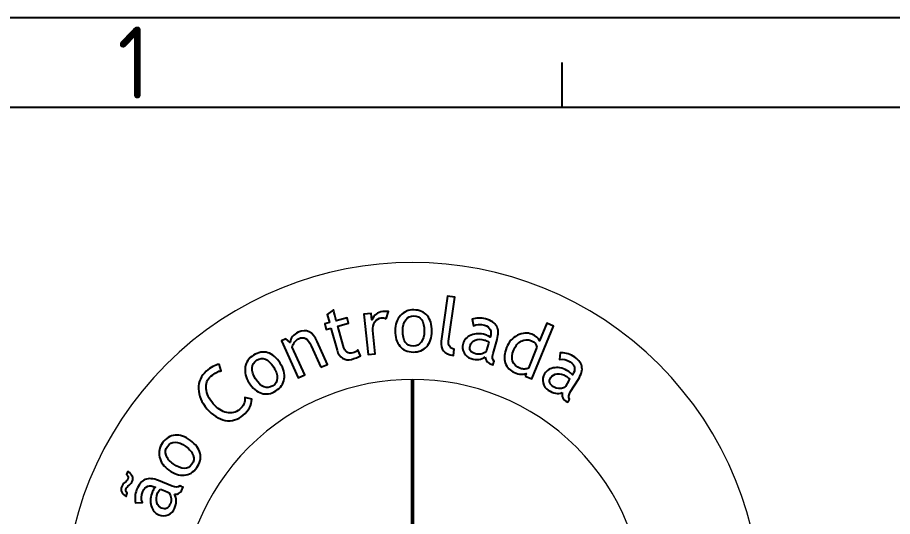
# Model space of a CAD drawing. Header units: millimetres. Extents: x 4980 to 5188, y 1170 to 1461.
# Drawn here: x 5006.4 to 5056.6, y 1432.3 to 1461 of the extents above; entities that cross this region are included whole.
import ezdxf
from ezdxf.enums import TextEntityAlignment as Align

# ---------------------------------------------------------------- set-up
doc = ezdxf.new("R2010")
doc.units = ezdxf.units.MM
doc.layers.add('Camada 1', color=7, linetype='Continuous')
doc.styles.add('ACISOTS', font='isocp.shx', dxfattribs={"height": 1})

msp = doc.modelspace()

# ---------------------------------------------------------------- linework, layer by layer
at = {"color": 135, "lineweight": 25}
for p, q in [((4980.2381, 1460.98679), (5188.2702, 1460.98679)), ((5037.6798, 1455.81186), (5037.6798, 1458.39932))]:
    msp.add_line(p, q, dxfattribs=at)
msp.add_line((5183.09528, 1455.81186), (4999.90283, 1455.81186))
at = {"layer": 'Camada 1', "lineweight": 20}
for points in [[(5014.96034, 1441.06709), (5022.77083, 1448.87758), (5035.43412, 1448.87758), (5043.24461, 1441.06709), (5043.24461, 1441.06709), (5051.0551, 1433.2566), (5051.0551, 1420.5933), (5043.24461, 1412.78282), (5043.24461, 1412.78282), (5035.43412, 1404.97233), (5022.77083, 1404.97233), (5014.96034, 1412.78282), (5014.96034, 1412.78282), (5007.14985, 1420.5933), (5007.14985, 1433.2566), (5014.96034, 1441.06709)], [(5019.70573, 1436.32169), (5024.8954, 1441.51136), (5033.30955, 1441.51136), (5038.49922, 1436.32169), (5038.49922, 1436.32169), (5043.68889, 1431.13202), (5043.68889, 1422.71788), (5038.49922, 1417.52821), (5038.49922, 1417.52821), (5033.30955, 1412.33854), (5024.8954, 1412.33854), (5019.70573, 1417.52821), (5019.70573, 1417.52821), (5014.51607, 1422.71788), (5014.51607, 1431.13202), (5019.70573, 1436.32169)]]:
    msp.add_open_spline(points, degree=3, knots=[0, 0, 0, 0, 0.2, 0.2, 0.2, 0.2, 0.4, 0.4, 0.4, 0.4, 0.6, 0.6, 0.6, 0.6, 1, 1, 1, 1], dxfattribs=at)
at = {"layer": 'Camada 1'}
for points, knots in [([(5030.74678, 1442.3997), (5030.74678, 1442.3997), (5031.11122, 1444.99874), (5031.11122, 1444.99874), (5031.11122, 1444.99874), (5031.11122, 1444.99874), (5031.52135, 1444.94118), (5031.52135, 1444.94118), (5031.52135, 1444.94118), (5031.52135, 1444.94118), (5031.16652, 1442.4113), (5031.16652, 1442.4113), (5031.16652, 1442.4113), (5031.14927, 1442.28784), (5031.17098, 1442.1858), (5031.2315, 1442.10462), (5031.2315, 1442.10462), (5031.29281, 1442.02338), (5031.38042, 1441.97508), (5031.49441, 1441.9591), (5031.49441, 1441.9591), (5031.49441, 1441.9591), (5031.44307, 1441.5931), (5031.44307, 1441.5931), (5031.44307, 1441.5931), (5030.91387, 1441.66735), (5030.68173, 1441.93598), (5030.74678, 1442.3997)], [0, 0, 0, 0, 0.125, 0.125, 0.125, 0.125, 0.25, 0.25, 0.25, 0.25, 0.375, 0.375, 0.375, 0.375, 0.5, 0.5, 0.5, 0.5, 0.625, 0.625, 0.625, 0.625, 0.75, 0.75, 0.75, 0.75, 1, 1, 1, 1]), ([(5024.41294, 1443.1597), (5024.41294, 1443.1597), (5024.15096, 1443.08736), (5024.15096, 1443.08736), (5024.15096, 1443.08736), (5024.15096, 1443.08736), (5024.06448, 1443.40068), (5024.06448, 1443.40068), (5024.06448, 1443.40068), (5024.06448, 1443.40068), (5024.32639, 1443.47309), (5024.32639, 1443.47309), (5024.32639, 1443.47309), (5024.32639, 1443.47309), (5024.19678, 1443.94239), (5024.19678, 1443.94239), (5024.19678, 1443.94239), (5024.19678, 1443.94239), (5024.55366, 1444.20565), (5024.55366, 1444.20565), (5024.55366, 1444.20565), (5024.55366, 1444.20565), (5024.72549, 1443.58326), (5024.72549, 1443.58326), (5024.72549, 1443.58326), (5024.72549, 1443.58326), (5025.34371, 1443.75402), (5025.34371, 1443.75402), (5025.34371, 1443.75402), (5025.34371, 1443.75402), (5025.43026, 1443.44063), (5025.43026, 1443.44063), (5025.43026, 1443.44063), (5025.43026, 1443.44063), (5024.81211, 1443.26994), (5024.81211, 1443.26994), (5024.81211, 1443.26994), (5024.81211, 1443.26994), (5025.12047, 1442.1532), (5025.12047, 1442.1532), (5025.12047, 1442.1532), (5025.17266, 1441.96426), (5025.24196, 1441.83868), (5025.3278, 1441.77617), (5025.3278, 1441.77617), (5025.41336, 1441.71437), (5025.52741, 1441.7027), (5025.66919, 1441.74181), (5025.66919, 1441.74181), (5025.77144, 1441.77009), (5025.871, 1441.82525), (5025.9661, 1441.90706), (5025.9661, 1441.90706), (5025.9661, 1441.90706), (5026.12124, 1441.57415), (5026.12124, 1441.57415), (5026.12124, 1441.57415), (5025.96759, 1441.48626), (5025.79159, 1441.41534), (5025.59346, 1441.36061), (5025.59346, 1441.36061), (5025.41527, 1441.31139), (5025.24691, 1441.33579), (5025.08731, 1441.43415), (5025.08731, 1441.43415), (5024.92835, 1441.53272), (5024.82087, 1441.68234), (5024.76515, 1441.88415), (5024.76515, 1441.88415), (5024.76515, 1441.88415), (5024.41294, 1443.1597), (5024.41294, 1443.1597)], [0, 0, 0, 0, 0.05263158, 0.05263158, 0.05263158, 0.05263158, 0.10526316, 0.10526316, 0.10526316, 0.10526316, 0.15789474, 0.15789474, 0.15789474, 0.15789474, 0.21052632, 0.21052632, 0.21052632, 0.21052632, 0.26315789, 0.26315789, 0.26315789, 0.2631579, 0.31578947, 0.31578947, 0.31578947, 0.31578947, 0.36842105, 0.36842105, 0.36842105, 0.36842105, 0.42105263, 0.42105263, 0.42105263, 0.42105263, 0.47368421, 0.47368421, 0.47368421, 0.47368421, 0.52631579, 0.52631579, 0.52631579, 0.52631579, 0.57894737, 0.57894737, 0.57894737, 0.57894737, 0.63157895, 0.63157895, 0.63157895, 0.63157895, 0.68421053, 0.68421053, 0.68421053, 0.68421053, 0.73684211, 0.73684211, 0.73684211, 0.73684211, 0.78947368, 0.78947368, 0.78947368, 0.78947369, 0.84210526, 0.84210526, 0.84210526, 0.84210526, 0.89473684, 0.89473684, 0.89473684, 0.89473684, 1, 1, 1, 1]), ([(5028.10079, 1443.01205), (5028.10524, 1443.37204), (5028.2053, 1443.66174), (5028.40166, 1443.88059), (5028.40166, 1443.88059), (5028.5981, 1444.09937), (5028.854, 1444.20678), (5029.17015, 1444.20289), (5029.17015, 1444.20289), (5029.50333, 1444.19879), (5029.7603, 1444.08947), (5029.94181, 1443.8743), (5029.94181, 1443.8743), (5030.12318, 1443.65969), (5030.21164, 1443.36405), (5030.20705, 1442.98624), (5030.20705, 1442.98624), (5030.20238, 1442.61077), (5030.10452, 1442.31577), (5029.91332, 1442.10066), (5029.91332, 1442.10066), (5029.72218, 1441.8862), (5029.4648, 1441.78098), (5029.14052, 1441.78508), (5029.14052, 1441.78508), (5028.80804, 1441.78904), (5028.55107, 1441.90204), (5028.36822, 1442.12336), (5028.36822, 1442.12336), (5028.18543, 1442.34447), (5028.09626, 1442.64096), (5028.10079, 1443.01205)], [0, 0, 0, 0, 0.11111111, 0.11111111, 0.11111111, 0.11111111, 0.22222222, 0.22222222, 0.22222222, 0.22222222, 0.33333333, 0.33333333, 0.33333333, 0.33333333, 0.44444444, 0.44444444, 0.44444444, 0.44444445, 0.55555556, 0.55555556, 0.55555556, 0.55555556, 0.66666667, 0.66666667, 0.66666667, 0.66666667, 0.77777778, 0.77777778, 0.77777778, 0.77777778, 1, 1, 1, 1]), ([(5027.5805, 1443.68663), (5027.4849, 1443.73967), (5027.39163, 1443.76152), (5027.30013, 1443.75232), (5027.30013, 1443.75232), (5027.15468, 1443.73755), (5027.03369, 1443.65757), (5026.93866, 1443.51276), (5026.93866, 1443.51276), (5026.84306, 1443.36738), (5026.80452, 1443.20085), (5026.82368, 1443.01184), (5026.82368, 1443.01184), (5026.82368, 1443.01184), (5026.95825, 1441.68114), (5026.95825, 1441.68114), (5026.95825, 1441.68114), (5026.95825, 1441.68114), (5026.54621, 1441.63949), (5026.54621, 1441.63949), (5026.54621, 1441.63949), (5026.54621, 1441.63949), (5026.31195, 1443.95675), (5026.31195, 1443.95675), (5026.31195, 1443.95675), (5026.31195, 1443.95675), (5026.72391, 1443.99833), (5026.72391, 1443.99833), (5026.72391, 1443.99833), (5026.72391, 1443.99833), (5026.7611, 1443.63063), (5026.7611, 1443.63063), (5026.7611, 1443.63063), (5026.88329, 1443.92055), (5027.09316, 1444.08049), (5027.38916, 1444.11047), (5027.38916, 1444.11047), (5027.46234, 1444.1179), (5027.57003, 1444.11528), (5027.71146, 1444.1034), (5027.71146, 1444.1034), (5027.71146, 1444.1034), (5027.5805, 1443.68663), (5027.5805, 1443.68663)], [0, 0, 0, 0, 0.08333333, 0.08333333, 0.08333333, 0.08333333, 0.16666667, 0.16666667, 0.16666667, 0.16666667, 0.25, 0.25, 0.25, 0.25, 0.33333333, 0.33333333, 0.33333333, 0.33333333, 0.41666667, 0.41666667, 0.41666667, 0.41666667, 0.5, 0.5, 0.5, 0.5, 0.58333333, 0.58333333, 0.58333333, 0.58333333, 0.66666667, 0.66666667, 0.66666667, 0.66666667, 0.75, 0.75, 0.75, 0.75, 0.83333333, 0.83333333, 0.83333333, 0.83333333, 1, 1, 1, 1]), ([(5028.53714, 1443.00675), (5028.53, 1442.42261), (5028.73266, 1442.12845), (5029.14469, 1442.12343), (5029.14469, 1442.12343), (5029.33617, 1442.12103), (5029.48771, 1442.19704), (5029.59872, 1442.35232), (5029.59872, 1442.35232), (5029.70974, 1442.50775), (5029.7673, 1442.72073), (5029.77069, 1442.99155), (5029.77069, 1442.99155), (5029.77776, 1443.56826), (5029.57638, 1443.85945), (5029.16604, 1443.86447), (5029.16604, 1443.86447), (5028.97746, 1443.86681), (5028.82663, 1443.79221), (5028.71279, 1443.63989), (5028.71279, 1443.63989), (5028.59873, 1443.48765), (5028.54047, 1443.27694), (5028.53714, 1443.00675)], [0, 0, 0, 0, 0.14285714, 0.14285714, 0.14285714, 0.14285714, 0.28571429, 0.28571429, 0.28571429, 0.28571429, 0.42857143, 0.42857143, 0.42857143, 0.42857143, 0.57142857, 0.57142857, 0.57142857, 0.57142857, 0.71428571, 0.71428571, 0.71428571, 0.71428572, 1, 1, 1, 1]), ([(5033.27228, 1441.50323), (5033.05655, 1441.34901), (5032.78452, 1441.3191), (5032.45791, 1441.41293), (5032.45791, 1441.41293), (5032.28241, 1441.46342), (5032.1489, 1441.57132), (5032.05719, 1441.73587), (5032.05719, 1441.73587), (5031.96484, 1441.90062), (5031.94618, 1442.0774), (5032.00091, 1442.2679), (5032.00091, 1442.2679), (5032.06631, 1442.49551), (5032.2206, 1442.65885), (5032.4642, 1442.75948), (5032.4642, 1442.75948), (5032.70766, 1442.85939), (5032.98265, 1442.8654), (5033.2901, 1442.77701), (5033.2901, 1442.77701), (5033.37361, 1442.7529), (5033.4632, 1442.70715), (5033.55803, 1442.63976), (5033.55803, 1442.63976), (5033.66218, 1443.00201), (5033.55308, 1443.22949), (5033.22993, 1443.3224), (5033.22993, 1443.3224), (5032.98166, 1443.39375), (5032.77201, 1443.38152), (5032.59933, 1443.28592), (5032.59933, 1443.28592), (5032.59933, 1443.28592), (5032.52834, 1443.66775), (5032.52834, 1443.66775), (5032.52834, 1443.66775), (5032.62168, 1443.70735), (5032.74068, 1443.72948), (5032.88592, 1443.73486), (5032.88592, 1443.73486), (5033.0318, 1443.74002), (5033.16516, 1443.72574), (5033.28643, 1443.69088), (5033.28643, 1443.69088), (5033.61099, 1443.59754), (5033.82574, 1443.45548), (5033.93025, 1443.26555), (5033.93025, 1443.26555), (5034.03469, 1443.07569), (5034.04077, 1442.81986), (5033.94814, 1442.49742), (5033.94814, 1442.49742), (5033.94814, 1442.49742), (5033.71727, 1441.69422), (5033.71727, 1441.69422), (5033.71727, 1441.69422), (5033.66084, 1441.49807), (5033.68156, 1441.35007), (5033.7797, 1441.25079), (5033.7797, 1441.25079), (5033.7797, 1441.25079), (5033.72314, 1441.05393), (5033.72314, 1441.05393), (5033.72314, 1441.05393), (5033.56121, 1441.10046), (5033.44652, 1441.15816), (5033.37976, 1441.22675), (5033.37976, 1441.22675), (5033.31224, 1441.29555), (5033.27681, 1441.38755), (5033.27228, 1441.50323)], [0, 0, 0, 0, 0.05263158, 0.05263158, 0.05263158, 0.05263158, 0.10526316, 0.10526316, 0.10526316, 0.10526316, 0.15789474, 0.15789474, 0.15789474, 0.15789474, 0.21052632, 0.21052632, 0.21052632, 0.21052632, 0.26315789, 0.26315789, 0.26315789, 0.2631579, 0.31578947, 0.31578947, 0.31578947, 0.31578947, 0.36842105, 0.36842105, 0.36842105, 0.36842105, 0.42105263, 0.42105263, 0.42105263, 0.42105263, 0.47368421, 0.47368421, 0.47368421, 0.47368421, 0.52631579, 0.52631579, 0.52631579, 0.52631579, 0.57894737, 0.57894737, 0.57894737, 0.57894737, 0.63157895, 0.63157895, 0.63157895, 0.63157895, 0.68421053, 0.68421053, 0.68421053, 0.68421053, 0.73684211, 0.73684211, 0.73684211, 0.73684211, 0.78947368, 0.78947368, 0.78947368, 0.78947369, 0.84210526, 0.84210526, 0.84210526, 0.84210526, 0.89473684, 0.89473684, 0.89473684, 0.89473684, 1, 1, 1, 1]), ([(5035.55327, 1440.40028), (5035.55327, 1440.40028), (5035.61861, 1440.55882), (5035.61861, 1440.55882), (5035.61861, 1440.55882), (5035.43243, 1440.48309), (5035.21202, 1440.49772), (5034.95888, 1440.60209), (5034.95888, 1440.60209), (5034.68926, 1440.71332), (5034.51099, 1440.90007), (5034.42232, 1441.16226), (5034.42232, 1441.16226), (5034.33443, 1441.4241), (5034.35692, 1441.71586), (5034.48964, 1442.03766), (5034.48964, 1442.03766), (5034.62293, 1442.36088), (5034.83336, 1442.59677), (5035.12045, 1442.74569), (5035.12045, 1442.74569), (5035.40746, 1442.89482), (5035.685, 1442.91355), (5035.95123, 1442.80374), (5035.95123, 1442.80374), (5036.17425, 1442.71182), (5036.32147, 1442.58991), (5036.39345, 1442.43746), (5036.39345, 1442.43746), (5036.39345, 1442.43746), (5036.80471, 1443.43434), (5036.80471, 1443.43434), (5036.80471, 1443.43434), (5036.80471, 1443.43434), (5037.18753, 1443.27651), (5037.18753, 1443.27651), (5037.18753, 1443.27651), (5037.18753, 1443.27651), (5035.9361, 1440.24246), (5035.9361, 1440.24246), (5035.9361, 1440.24246), (5035.9361, 1440.24246), (5035.55327, 1440.40028), (5035.55327, 1440.40028)], [0, 0, 0, 0, 0.08333333, 0.08333333, 0.08333333, 0.08333333, 0.16666667, 0.16666667, 0.16666667, 0.16666667, 0.25, 0.25, 0.25, 0.25, 0.33333333, 0.33333333, 0.33333333, 0.33333333, 0.41666667, 0.41666667, 0.41666667, 0.41666667, 0.5, 0.5, 0.5, 0.5, 0.58333333, 0.58333333, 0.58333333, 0.58333333, 0.66666667, 0.66666667, 0.66666667, 0.66666667, 0.75, 0.75, 0.75, 0.75, 0.83333333, 0.83333333, 0.83333333, 0.83333333, 1, 1, 1, 1]), ([(5023.84372, 1440.90714), (5023.84372, 1440.90714), (5023.2827, 1442.14175), (5023.2827, 1442.14175), (5023.2827, 1442.14175), (5023.18017, 1442.36746), (5023.07453, 1442.51015), (5022.96521, 1442.56969), (5022.96521, 1442.56969), (5022.85639, 1442.62958), (5022.72169, 1442.62286), (5022.5623, 1442.55046), (5022.5623, 1442.55046), (5022.47639, 1442.51149), (5022.39826, 1442.44495), (5022.32762, 1442.35098), (5022.32762, 1442.35098), (5022.25804, 1442.25651), (5022.21427, 1442.16084), (5022.19871, 1442.06241), (5022.19871, 1442.06241), (5022.19871, 1442.06241), (5022.91536, 1440.48535), (5022.91536, 1440.48535), (5022.91536, 1440.48535), (5022.91536, 1440.48535), (5022.53826, 1440.31402), (5022.53826, 1440.31402), (5022.53826, 1440.31402), (5022.53826, 1440.31402), (5021.57476, 1442.43435), (5021.57476, 1442.43435), (5021.57476, 1442.43435), (5021.57476, 1442.43435), (5021.83222, 1442.55137), (5021.83222, 1442.55137), (5021.83222, 1442.55137), (5021.83222, 1442.55137), (5022.07511, 1442.33238), (5022.07511, 1442.33238), (5022.07511, 1442.33238), (5022.10466, 1442.59769), (5022.25966, 1442.79455), (5022.54144, 1442.92261), (5022.54144, 1442.92261), (5023.00644, 1443.13389), (5023.3672, 1442.95697), (5023.62417, 1442.39143), (5023.62417, 1442.39143), (5023.62417, 1442.39143), (5024.22075, 1441.07854), (5024.22075, 1441.07854), (5024.22075, 1441.07854), (5024.22075, 1441.07854), (5023.84372, 1440.90714), (5023.84372, 1440.90714)], [0, 0, 0, 0, 0.06666667, 0.06666667, 0.06666667, 0.06666667, 0.13333333, 0.13333333, 0.13333333, 0.13333333, 0.2, 0.2, 0.2, 0.2, 0.26666667, 0.26666667, 0.26666667, 0.26666667, 0.33333333, 0.33333333, 0.33333333, 0.33333333, 0.4, 0.4, 0.4, 0.4, 0.46666667, 0.46666667, 0.46666667, 0.46666667, 0.53333333, 0.53333333, 0.53333333, 0.53333333, 0.6, 0.6, 0.6, 0.6, 0.66666667, 0.66666667, 0.66666667, 0.66666667, 0.73333333, 0.73333333, 0.73333333, 0.73333333, 0.8, 0.8, 0.8, 0.8, 0.86666667, 0.86666667, 0.86666667, 0.86666667, 1, 1, 1, 1]), ([(5033.47685, 1442.3572), (5033.36018, 1442.42169), (5033.27667, 1442.46108), (5033.22668, 1442.47543), (5033.22668, 1442.47543), (5033.02692, 1442.53292), (5032.84859, 1442.52769), (5032.6926, 1442.46065), (5032.6926, 1442.46065), (5032.53661, 1442.39348), (5032.43783, 1442.28904), (5032.39731, 1442.14783), (5032.39731, 1442.14783), (5032.33021, 1441.91455), (5032.43351, 1441.75821), (5032.70674, 1441.67972), (5032.70674, 1441.67972), (5032.90721, 1441.62209), (5033.11156, 1441.66678), (5033.32051, 1441.81365), (5033.32051, 1441.81365), (5033.32051, 1441.81365), (5033.47685, 1442.3572), (5033.47685, 1442.3572)], [0, 0, 0, 0, 0.14285714, 0.14285714, 0.14285714, 0.14285714, 0.28571429, 0.28571429, 0.28571429, 0.28571429, 0.42857143, 0.42857143, 0.42857143, 0.42857143, 0.57142857, 0.57142857, 0.57142857, 0.57142857, 0.71428571, 0.71428571, 0.71428571, 0.71428572, 1, 1, 1, 1]), ([(5036.23641, 1442.05668), (5036.20013, 1442.24103), (5036.09732, 1442.36774), (5035.92987, 1442.43675), (5035.92987, 1442.43675), (5035.72545, 1442.52111), (5035.52796, 1442.5134), (5035.33866, 1442.4125), (5035.33866, 1442.4125), (5035.14895, 1442.31244), (5035.00576, 1442.14436), (5034.90832, 1441.90833), (5034.90832, 1441.90833), (5034.69463, 1441.3903), (5034.82375, 1441.03364), (5035.29511, 1440.83919), (5035.29511, 1440.83919), (5035.35478, 1440.81458), (5035.4354, 1440.80383), (5035.53538, 1440.8068), (5035.53538, 1440.8068), (5035.63558, 1440.81027), (5035.70523, 1440.829), (5035.74426, 1440.86351), (5035.74426, 1440.86351), (5035.74426, 1440.86351), (5036.23641, 1442.05668), (5036.23641, 1442.05668)], [0, 0, 0, 0, 0.125, 0.125, 0.125, 0.125, 0.25, 0.25, 0.25, 0.25, 0.375, 0.375, 0.375, 0.375, 0.5, 0.5, 0.5, 0.5, 0.625, 0.625, 0.625, 0.625, 0.75, 0.75, 0.75, 0.75, 1, 1, 1, 1]), ([(5019.72002, 1440.01986), (5019.52733, 1440.32399), (5019.45323, 1440.6214), (5019.49848, 1440.91188), (5019.49848, 1440.91188), (5019.54381, 1441.20243), (5019.69965, 1441.4321), (5019.9668, 1441.60123), (5019.9668, 1441.60123), (5020.24823, 1441.77957), (5020.52329, 1441.82807), (5020.79284, 1441.74662), (5020.79284, 1441.74662), (5021.06182, 1441.66572), (5021.29729, 1441.46618), (5021.49952, 1441.14699), (5021.49952, 1441.14699), (5021.70034, 1440.82978), (5021.77925, 1440.52912), (5021.73633, 1440.24451), (5021.73633, 1440.24451), (5021.69306, 1439.96054), (5021.53467, 1439.732), (5021.26073, 1439.55847), (5021.26073, 1439.55847), (5020.97987, 1439.38057), (5020.7029, 1439.3351), (5020.42882, 1439.4208), (5020.42882, 1439.4208), (5020.15503, 1439.5065), (5019.91857, 1439.70633), (5019.72002, 1440.01986)], [0, 0, 0, 0, 0.11111111, 0.11111111, 0.11111111, 0.11111111, 0.22222222, 0.22222222, 0.22222222, 0.22222222, 0.33333333, 0.33333333, 0.33333333, 0.33333333, 0.44444444, 0.44444444, 0.44444444, 0.44444445, 0.55555556, 0.55555556, 0.55555556, 0.55555556, 0.66666667, 0.66666667, 0.66666667, 0.66666667, 0.77777778, 0.77777778, 0.77777778, 0.77777778, 1, 1, 1, 1]), ([(5037.69269, 1439.45517), (5037.4428, 1439.36635), (5037.17311, 1439.41232), (5036.88489, 1439.59249), (5036.88489, 1439.59249), (5036.73004, 1439.68936), (5036.6314, 1439.82972), (5036.58847, 1440.01321), (5036.58847, 1440.01321), (5036.54506, 1440.19706), (5036.57575, 1440.37214), (5036.68075, 1440.54022), (5036.68075, 1440.54022), (5036.80626, 1440.74097), (5036.99952, 1440.85559), (5037.26143, 1440.88529), (5037.26143, 1440.88529), (5037.52292, 1440.91442), (5037.789, 1440.84449), (5038.06025, 1440.67493), (5038.06025, 1440.67493), (5038.13393, 1440.62882), (5038.2074, 1440.56016), (5038.28009, 1440.46923), (5038.28009, 1440.46923), (5038.47984, 1440.78891), (5038.43763, 1441.0376), (5038.15252, 1441.21579), (5038.15252, 1441.21579), (5037.93346, 1441.35269), (5037.72847, 1441.39872), (5037.53621, 1441.35424), (5037.53621, 1441.35424), (5037.53621, 1441.35424), (5037.57298, 1441.74089), (5037.57298, 1441.74089), (5037.57298, 1441.74089), (5037.6736, 1441.75326), (5037.79416, 1441.74188), (5037.93523, 1441.70702), (5037.93523, 1441.70702), (5038.07693, 1441.6718), (5038.20117, 1441.62139), (5038.30823, 1441.5545), (5038.30823, 1441.5545), (5038.59454, 1441.37553), (5038.76191, 1441.17987), (5038.81006, 1440.96852), (5038.81006, 1440.96852), (5038.85829, 1440.75723), (5038.7938, 1440.5096), (5038.61589, 1440.22506), (5038.61589, 1440.22506), (5038.61589, 1440.22506), (5038.17296, 1439.5164), (5038.17296, 1439.5164), (5038.17296, 1439.5164), (5038.06484, 1439.34337), (5038.04398, 1439.19537), (5038.11109, 1439.07297), (5038.11109, 1439.07297), (5038.11109, 1439.07297), (5038.00248, 1438.89917), (5038.00248, 1438.89917), (5038.00248, 1438.89917), (5037.85957, 1438.98848), (5037.76517, 1439.07552), (5037.71992, 1439.15981), (5037.71992, 1439.15981), (5037.67395, 1439.24466), (5037.66526, 1439.34274), (5037.69269, 1439.45517)], [0, 0, 0, 0, 0.05263158, 0.05263158, 0.05263158, 0.05263158, 0.10526316, 0.10526316, 0.10526316, 0.10526316, 0.15789474, 0.15789474, 0.15789474, 0.15789474, 0.21052632, 0.21052632, 0.21052632, 0.21052632, 0.26315789, 0.26315789, 0.26315789, 0.2631579, 0.31578947, 0.31578947, 0.31578947, 0.31578947, 0.36842105, 0.36842105, 0.36842105, 0.36842105, 0.42105263, 0.42105263, 0.42105263, 0.42105263, 0.47368421, 0.47368421, 0.47368421, 0.47368421, 0.52631579, 0.52631579, 0.52631579, 0.52631579, 0.57894737, 0.57894737, 0.57894737, 0.57894737, 0.63157895, 0.63157895, 0.63157895, 0.63157895, 0.68421053, 0.68421053, 0.68421053, 0.68421053, 0.73684211, 0.73684211, 0.73684211, 0.73684211, 0.78947368, 0.78947368, 0.78947368, 0.78947369, 0.84210526, 0.84210526, 0.84210526, 0.84210526, 0.89473684, 0.89473684, 0.89473684, 0.89473684, 1, 1, 1, 1]), ([(5020.0887, 1440.25335), (5020.40124, 1439.75993), (5020.7316, 1439.62388), (5021.07964, 1439.84436), (5021.07964, 1439.84436), (5021.24143, 1439.94689), (5021.32699, 1440.09326), (5021.33533, 1440.2839), (5021.33533, 1440.2839), (5021.34368, 1440.47467), (5021.27572, 1440.68461), (5021.13084, 1440.9135), (5021.13084, 1440.9135), (5020.82218, 1441.40063), (5020.49458, 1441.53491), (5020.14796, 1441.31528), (5020.14796, 1441.31528), (5019.98865, 1441.21438), (5019.90288, 1441.06963), (5019.89043, 1440.87984), (5019.89043, 1440.87984), (5019.87791, 1440.69013), (5019.9441, 1440.48167), (5020.0887, 1440.25335)], [0, 0, 0, 0, 0.14285714, 0.14285714, 0.14285714, 0.14285714, 0.28571429, 0.28571429, 0.28571429, 0.28571429, 0.42857143, 0.42857143, 0.42857143, 0.42857143, 0.57142857, 0.57142857, 0.57142857, 0.57142857, 0.71428571, 0.71428571, 0.71428571, 0.71428572, 1, 1, 1, 1]), ([(5017.99277, 1441.08187), (5017.99277, 1441.08187), (5018.12478, 1440.70491), (5018.12478, 1440.70491), (5018.12478, 1440.70491), (5017.95225, 1440.69161), (5017.75334, 1440.5883), (5017.52657, 1440.39336), (5017.52657, 1440.39336), (5017.31486, 1440.21149), (5017.22322, 1439.97418), (5017.25165, 1439.68144), (5017.25165, 1439.68144), (5017.28114, 1439.38877), (5017.41909, 1439.09836), (5017.6663, 1438.81071), (5017.6663, 1438.81071), (5017.90289, 1438.5355), (5018.16028, 1438.36919), (5018.43796, 1438.31128), (5018.43796, 1438.31128), (5018.71621, 1438.25294), (5018.95917, 1438.31291), (5019.16692, 1438.49138), (5019.16692, 1438.49138), (5019.39263, 1438.68541), (5019.49891, 1438.91472), (5019.48363, 1439.17847), (5019.48363, 1439.17847), (5019.48363, 1439.17847), (5019.88152, 1439.0821), (5019.88152, 1439.0821), (5019.88152, 1439.0821), (5019.85267, 1438.72854), (5019.68791, 1438.42251), (5019.38683, 1438.16385), (5019.38683, 1438.16385), (5019.07096, 1437.89239), (5018.72512, 1437.79276), (5018.34738, 1437.86446), (5018.34738, 1437.86446), (5017.97071, 1437.93609), (5017.62224, 1438.15826), (5017.3015, 1438.53147), (5017.3015, 1438.53147), (5016.9915, 1438.89224), (5016.83085, 1439.27492), (5016.81947, 1439.68003), (5016.81947, 1439.68003), (5016.80794, 1440.08513), (5016.9553, 1440.41916), (5017.26268, 1440.68327), (5017.26268, 1440.68327), (5017.52558, 1440.90926), (5017.76876, 1441.04184), (5017.99277, 1441.08187)], [0, 0, 0, 0, 0.06666667, 0.06666667, 0.06666667, 0.06666667, 0.13333333, 0.13333333, 0.13333333, 0.13333333, 0.2, 0.2, 0.2, 0.2, 0.26666667, 0.26666667, 0.26666667, 0.26666667, 0.33333333, 0.33333333, 0.33333333, 0.33333333, 0.4, 0.4, 0.4, 0.4, 0.46666667, 0.46666667, 0.46666667, 0.46666667, 0.53333333, 0.53333333, 0.53333333, 0.53333333, 0.6, 0.6, 0.6, 0.6, 0.66666667, 0.66666667, 0.66666667, 0.66666667, 0.73333333, 0.73333333, 0.73333333, 0.73333333, 0.8, 0.8, 0.8, 0.8, 0.86666667, 0.86666667, 0.86666667, 0.86666667, 1, 1, 1, 1]), ([(5038.12431, 1440.21997), (5038.02984, 1440.31402), (5037.9604, 1440.37497), (5037.91635, 1440.40248), (5037.91635, 1440.40248), (5037.74014, 1440.51264), (5037.56718, 1440.55677), (5037.39875, 1440.53513), (5037.39875, 1440.53513), (5037.23039, 1440.51356), (5037.10664, 1440.44031), (5037.02872, 1440.31571), (5037.02872, 1440.31571), (5036.90017, 1440.10995), (5036.95645, 1439.93119), (5037.19751, 1439.78051), (5037.19751, 1439.78051), (5037.37435, 1439.66998), (5037.58309, 1439.65669), (5037.8245, 1439.74041), (5037.8245, 1439.74041), (5037.8245, 1439.74041), (5038.12431, 1440.21997), (5038.12431, 1440.21997)], [0, 0, 0, 0, 0.14285714, 0.14285714, 0.14285714, 0.14285714, 0.28571429, 0.28571429, 0.28571429, 0.28571429, 0.42857143, 0.42857143, 0.42857143, 0.42857143, 0.57142857, 0.57142857, 0.57142857, 0.57142857, 0.71428571, 0.71428571, 0.71428571, 0.71428572, 1, 1, 1, 1]), ([(5015.11357, 1435.00782), (5014.82196, 1435.21896), (5014.64292, 1435.46772), (5014.57737, 1435.75431), (5014.57737, 1435.75431), (5014.51168, 1436.0409), (5014.57143, 1436.31208), (5014.75684, 1436.56819), (5014.75684, 1436.56819), (5014.95228, 1436.83802), (5015.18973, 1436.98496), (5015.47024, 1437.00921), (5015.47024, 1437.00921), (5015.75011, 1437.03382), (5016.04271, 1436.93567), (5016.34874, 1436.71407), (5016.34874, 1436.71407), (5016.65294, 1436.49387), (5016.8375, 1436.24384), (5016.90312, 1435.96368), (5016.90312, 1435.96368), (5016.96817, 1435.68381), (5016.90573, 1435.41292), (5016.71559, 1435.15023), (5016.71559, 1435.15023), (5016.52064, 1434.88089), (5016.28016, 1434.73601), (5015.99392, 1434.71409), (5015.99392, 1434.71409), (5015.70789, 1434.69224), (5015.41416, 1434.79024), (5015.11357, 1435.00782)], [0, 0, 0, 0, 0.11111111, 0.11111111, 0.11111111, 0.11111111, 0.22222222, 0.22222222, 0.22222222, 0.22222222, 0.33333333, 0.33333333, 0.33333333, 0.33333333, 0.44444444, 0.44444444, 0.44444444, 0.44444445, 0.55555556, 0.55555556, 0.55555556, 0.55555556, 0.66666667, 0.66666667, 0.66666667, 0.66666667, 0.77777778, 0.77777778, 0.77777778, 0.77777778, 1, 1, 1, 1]), ([(5015.36947, 1435.3613), (5015.8426, 1435.01885), (5016.19983, 1435.01489), (5016.44152, 1435.34864), (5016.44152, 1435.34864), (5016.55373, 1435.50371), (5016.57898, 1435.67137), (5016.51612, 1435.85161), (5016.51612, 1435.85161), (5016.45311, 1436.03185), (5016.31233, 1436.20177), (5016.09284, 1436.36058), (5016.09284, 1436.36058), (5015.62566, 1436.69879), (5015.27168, 1436.70205), (5015.03105, 1436.36963), (5015.03105, 1436.36963), (5014.92046, 1436.2169), (5014.89444, 1436.05059), (5014.95327, 1435.86985), (5014.95327, 1435.86985), (5015.01196, 1435.68897), (5015.15062, 1435.51976), (5015.36947, 1435.3613)], [0, 0, 0, 0, 0.14285714, 0.14285714, 0.14285714, 0.14285714, 0.28571429, 0.28571429, 0.28571429, 0.28571429, 0.42857143, 0.42857143, 0.42857143, 0.42857143, 0.57142857, 0.57142857, 0.57142857, 0.57142857, 0.71428571, 0.71428571, 0.71428571, 0.71428572, 1, 1, 1, 1]), ([(5012.76605, 1434.9417), (5013.0141, 1434.75672), (5013.09945, 1434.57054), (5013.02273, 1434.38464), (5013.02273, 1434.38464), (5012.98794, 1434.30022), (5012.92373, 1434.21833), (5012.82969, 1434.13829), (5012.82969, 1434.13829), (5012.73592, 1434.05895), (5012.68042, 1433.99835), (5012.66316, 1433.95649), (5012.66316, 1433.95649), (5012.62413, 1433.86188), (5012.64626, 1433.76762), (5012.73013, 1433.67513), (5012.73013, 1433.67513), (5012.73013, 1433.67513), (5012.65546, 1433.49397), (5012.65546, 1433.49397), (5012.65546, 1433.49397), (5012.55052, 1433.55889), (5012.47097, 1433.64239), (5012.41674, 1433.74429), (5012.41674, 1433.74429), (5012.36208, 1433.84548), (5012.3538, 1433.942), (5012.39199, 1434.03463), (5012.39199, 1434.03463), (5012.43731, 1434.14444), (5012.50491, 1434.23453), (5012.59556, 1434.30637), (5012.59556, 1434.30637), (5012.68586, 1434.37743), (5012.74087, 1434.43669), (5012.76011, 1434.48336), (5012.76011, 1434.48336), (5012.8048, 1434.59169), (5012.78238, 1434.68538), (5012.69307, 1434.76464), (5012.69307, 1434.76464), (5012.69307, 1434.76464), (5012.76605, 1434.9417), (5012.76605, 1434.9417)], [0, 0, 0, 0, 0.08333333, 0.08333333, 0.08333333, 0.08333333, 0.16666667, 0.16666667, 0.16666667, 0.16666667, 0.25, 0.25, 0.25, 0.25, 0.33333333, 0.33333333, 0.33333333, 0.33333333, 0.41666667, 0.41666667, 0.41666667, 0.41666667, 0.5, 0.5, 0.5, 0.5, 0.58333333, 0.58333333, 0.58333333, 0.58333333, 0.66666667, 0.66666667, 0.66666667, 0.66666667, 0.75, 0.75, 0.75, 0.75, 0.83333333, 0.83333333, 0.83333333, 0.83333333, 1, 1, 1, 1]), ([(5015.43933, 1433.62153), (5015.56866, 1433.38996), (5015.56817, 1433.11638), (5015.43863, 1432.80214), (5015.43863, 1432.80214), (5015.36898, 1432.63335), (5015.24693, 1432.51258), (5015.07319, 1432.43982), (5015.07319, 1432.43982), (5014.8991, 1432.36628), (5014.72141, 1432.36734), (5014.5382, 1432.44293), (5014.5382, 1432.44293), (5014.31928, 1432.53316), (5014.17411, 1432.70463), (5014.10121, 1432.95799), (5014.10121, 1432.95799), (5014.02887, 1433.21092), (5014.05348, 1433.48499), (5014.17552, 1433.7807), (5014.17552, 1433.7807), (5014.20862, 1433.86103), (5014.26405, 1433.94489), (5014.34162, 1434.03166), (5014.34162, 1434.03166), (5013.99309, 1434.17541), (5013.75494, 1434.09226), (5013.62674, 1433.78148), (5013.62674, 1433.78148), (5013.52824, 1433.54269), (5013.51714, 1433.33289), (5013.59294, 1433.15074), (5013.59294, 1433.15074), (5013.59294, 1433.15074), (5013.20558, 1433.1226), (5013.20558, 1433.1226), (5013.20558, 1433.1226), (5013.17659, 1433.21962), (5013.16775, 1433.34046), (5013.17857, 1433.48535), (5013.17857, 1433.48535), (5013.18967, 1433.63094), (5013.21874, 1433.76182), (5013.26682, 1433.8785), (5013.26682, 1433.8785), (5013.39558, 1434.19069), (5013.56062, 1434.38839), (5013.76102, 1434.47112), (5013.76102, 1434.47112), (5013.96127, 1434.55386), (5014.21625, 1434.53151), (5014.52639, 1434.40352), (5014.52639, 1434.40352), (5014.52639, 1434.40352), (5015.29897, 1434.0849), (5015.29897, 1434.0849), (5015.29897, 1434.0849), (5015.48763, 1434.00712), (5015.63697, 1434.01122), (5015.74657, 1434.09777), (5015.74657, 1434.09777), (5015.74657, 1434.09777), (5015.93601, 1434.01964), (5015.93601, 1434.01964), (5015.93601, 1434.01964), (5015.87173, 1433.86386), (5015.80166, 1433.75631), (5015.72607, 1433.69755), (5015.72607, 1433.69755), (5015.65012, 1433.63815), (5015.55488, 1433.61319), (5015.43933, 1433.62153)], [0, 0, 0, 0, 0.05263158, 0.05263158, 0.05263158, 0.05263158, 0.10526316, 0.10526316, 0.10526316, 0.10526316, 0.15789474, 0.15789474, 0.15789474, 0.15789474, 0.21052632, 0.21052632, 0.21052632, 0.21052632, 0.26315789, 0.26315789, 0.26315789, 0.2631579, 0.31578947, 0.31578947, 0.31578947, 0.31578947, 0.36842105, 0.36842105, 0.36842105, 0.36842105, 0.42105263, 0.42105263, 0.42105263, 0.42105263, 0.47368421, 0.47368421, 0.47368421, 0.47368421, 0.52631579, 0.52631579, 0.52631579, 0.52631579, 0.57894737, 0.57894737, 0.57894737, 0.57894737, 0.63157895, 0.63157895, 0.63157895, 0.63157895, 0.68421053, 0.68421053, 0.68421053, 0.68421053, 0.73684211, 0.73684211, 0.73684211, 0.73684211, 0.78947368, 0.78947368, 0.78947368, 0.78947369, 0.84210526, 0.84210526, 0.84210526, 0.84210526, 0.89473684, 0.89473684, 0.89473684, 0.89473684, 1, 1, 1, 1]), ([(5014.61336, 1433.91958), (5014.53636, 1433.8109), (5014.48792, 1433.7322), (5014.46812, 1433.68411), (5014.46812, 1433.68411), (5014.38886, 1433.49199), (5014.37415, 1433.31423), (5014.4235, 1433.15173), (5014.4235, 1433.15173), (5014.47293, 1432.98931), (5014.56577, 1432.8795), (5014.70154, 1432.82349), (5014.70154, 1432.82349), (5014.9259, 1432.73093), (5015.09271, 1432.81628), (5015.20111, 1433.07911), (5015.20111, 1433.07911), (5015.28066, 1433.2718), (5015.25895, 1433.4799), (5015.1362, 1433.70391), (5015.1362, 1433.70391), (5015.1362, 1433.70391), (5014.61336, 1433.91958), (5014.61336, 1433.91958)], [0, 0, 0, 0, 0.14285714, 0.14285714, 0.14285714, 0.14285714, 0.28571429, 0.28571429, 0.28571429, 0.28571429, 0.42857143, 0.42857143, 0.42857143, 0.42857143, 0.57142857, 0.57142857, 0.57142857, 0.57142857, 0.71428571, 0.71428571, 0.71428571, 0.71428572, 1, 1, 1, 1])]:
    msp.add_open_spline(points, degree=3, knots=knots, dxfattribs=at)
at = {"layer": 'Camada 1', "lineweight": 50}
msp.add_open_spline([(5029.10248, 1413.64534), (5029.10248, 1413.64534), (5029.10248, 1440.20456), (5029.10248, 1440.20456)], degree=3, dxfattribs=at)

# ---------------------------------------------------------------- texts
at = {"color": 135, "lineweight": 25, "style": 'ACISOTS'}
msp.add_text('1', height=4.13994, dxfattribs=at).set_placement((5013.09889, 1458.39932), align=Align.MIDDLE)

doc.saveas('drawing.dxf')
